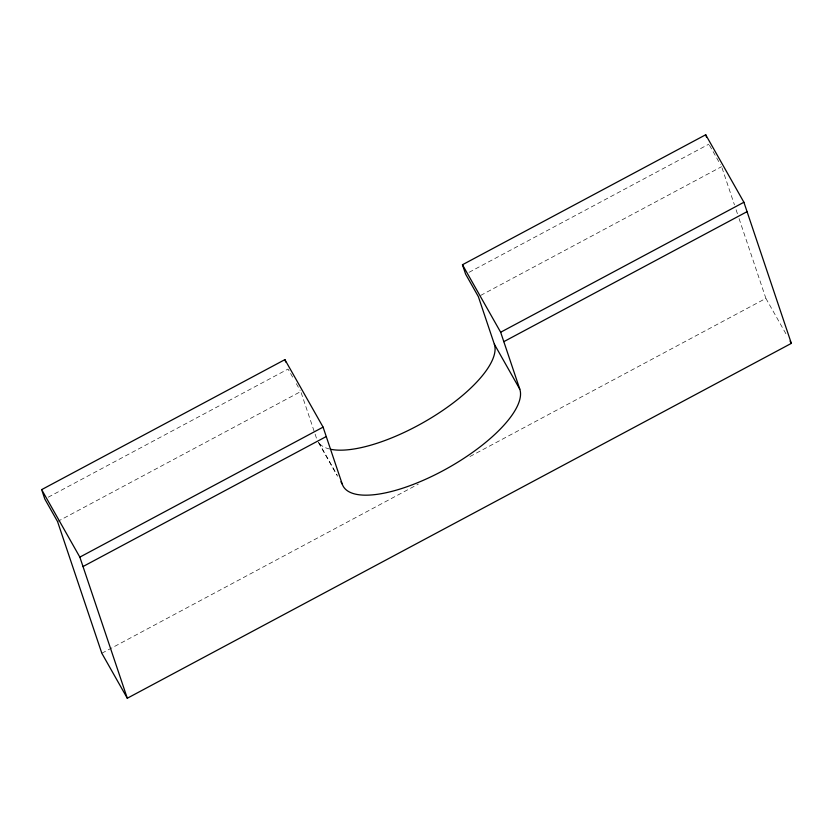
<?xml version="1.0" encoding="UTF-8"?>
<svg xmlns="http://www.w3.org/2000/svg" width="833" height="833" viewBox="0 0 833 833"><rect width="100%" height="100%" fill="white"/><g stroke="black" fill="none" stroke-linecap="round" stroke-linejoin="round"><path stroke-width="0.62" stroke-dasharray="4.17 3.12" d="M48.252 497.186L288.062 369.04L293.789 379.171M469.073 272.308L708.873 144.161M57.539 521.531L300.786 391.541L316.759 439.053M480.651 295.423L721.607 166.662M101.824 653.249L418.374 484.088M469.989 456.505L765.891 298.381L738.163 215.903M709.508 145.286L720.337 164.413M765.891 298.381L786.893 335.501M296.329 383.669L300.151 390.417M318.675 442.427L337.136 475.049M318.445 442.51L337.542 476.257M722.024 167.891L734.435 204.824M736.091 209.749L737.746 214.675M329.587 449.029A100.876 35.652 -29.5 0 1 317.81 441.386"/><path stroke-width="1.25" d="M41.65 489.627L284.896 359.637L323.089 427.131L342.228 484.056A100.876 35.652 -29.5 0 0 442.552 470.947A100.876 35.652 -29.5 0 0 519.792 389.167L500.654 332.242L462.461 264.748L705.707 134.759L743.9 202.252L791.35 343.373L127.293 698.241L101.824 653.249L57.539 521.531L44.815 499.029L41.65 489.627L79.843 557.121L127.293 698.241M79.843 557.121L323.089 427.131M500.654 332.242L743.9 202.252M83.008 566.534L326.244 436.544M503.819 341.655L747.066 211.665M790.08 341.124L791.35 343.373M462.461 264.748L465.626 274.151L478.361 296.652L494.333 344.164L519.792 389.167M340.947 481.807L342.228 484.056M705.707 134.759L706.499 137.112M284.896 359.637L285.688 361.991M494.333 344.164A100.876 35.652 -29.5 0 1 436.7 414.438A100.876 35.652 -29.5 0 1 330.732 449.289"/></g></svg>
